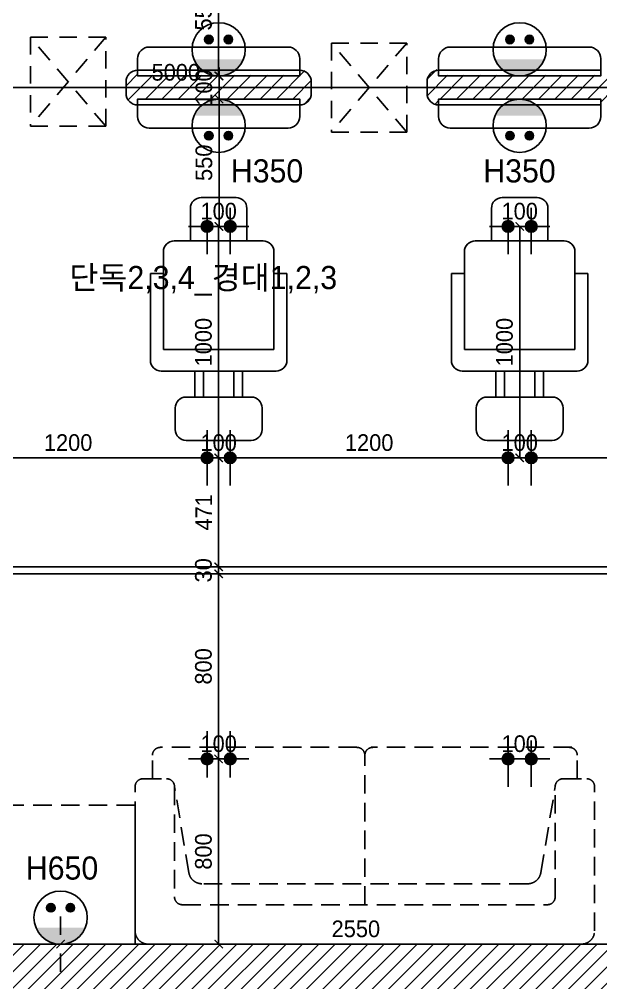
# Model space of a CAD drawing. Header units: millimetres. Extents: x 166504 to 219682, y 69800 to 112988.
# Drawn here: x 202022 to 204533, y 83642 to 87805 of the extents above; entities that cross this region are included whole.
import ezdxf
from ezdxf.enums import TextEntityAlignment as Align

# ---------------------------------------------------------------- set-up
doc = ezdxf.new("R2010")
doc.units = ezdxf.units.MM
doc.header["$LTSCALE"] = 100
doc.header["$PDMODE"] = 3
doc.linetypes.add('DH-HID2', pattern=[1.2, 0.8, -0.4])
doc.linetypes.add('HID', pattern=[2.5, 1.5, -1])
doc.layers.get('DEFPOINTS').update_dxf_attribs({"color": 248})
for name, color, linetype in [('07-DIM WAL', 5, 'Continuous'), ('3.기호.계단선', 30, 'Continuous'), ('6FUR', 6, 'Continuous'), ('BLOCK', 6, 'Continuous'), ('CHA', 6, 'Continuous'), ('FU-FURM', 251, 'DH-HID2'), ('FUR1', 6, 'Continuous'), ('RC-LIGHT', 7, 'Continuous'), ('WAL NEW', 3, 'Continuous'), ('설비', 140, 'Continuous')]:
    doc.layers.add(name, color=color, linetype=linetype)
doc.styles.add('YOURNAME', font='HY울릉도M.TTF')
doc.styles.add('코레일둥고', font='Korail_Round_Gothic_Medium.ttf')
doc.dimstyles.new('YOURNAME-40', dxfattribs={"dimscale": 40, "dimtxt": 1.8, "dimasz": 0.9, "dimexe": 1, "dimexo": 3, "dimgap": 0.7, "dimtad": 1, "dimdec": 0, "dimzin": 0, "dimdsep": 46, "dimtxsty": 'YOURNAME', "dimblk": 'ARCHTICK', "dimcen": 0, "dimclrd": 1, "dimclre": 1, "dimclrt": 7, "dimadec": 0, "dimazin": 0, "dimtfac": 1, "dimtdec": 0, "dimtix": 1, "dimtmove": 2, "dimatfit": 3, "dimldrblk": 'ARCHTICK', "dimfxl": 1, "dimtolj": 1, "dimtzin": 0, "dimarcsym": 0})
pattern_1 = [(45, (26045, -36.684), (-35.355339, 35.355339), [])]

# ---------------------------------------------------------------- blocks, each defined once
blk = doc.blocks.new('CJSWJDHE')
at = {"layer": 'WAL NEW'}
h = blk.add_hatch(dxfattribs=at)
h.set_pattern_fill('_USER', color=256, scale=50, angle=45, pattern_type=0)
h.set_pattern_definition(pattern_1)
h.paths.add_polyline_path([(203233.4, 87563.6), (202533.4, 87563.6), (202533.4, 87588.6, 0.414214), (202483.4, 87538.6), (202483.4, 87488.6, 0.414214), (202533.4, 87438.6), (202533.4, 87463.6), (203233.4, 87463.6), (203233.4, 87438.6, 0.414214), (203283.4, 87488.6), (203283.4, 87538.6, 0.414214), (203233.4, 87588.6)])
h = blk.add_hatch(dxfattribs=at)
h.set_pattern_fill('_USER', color=256, scale=50, angle=45, pattern_type=0)
h.set_pattern_definition(pattern_1)
h.paths.add_polyline_path([(204533.4, 87438.6, 0.414214), (204583.4, 87488.6), (204583.4, 87538.6, 0.414214), (204533.4, 87588.6), (204533.4, 87563.6), (203833.4, 87563.6), (203833.4, 87588.6, 0.414214), (203783.4, 87538.6), (203783.4, 87488.6, 0.414214), (203833.4, 87438.6), (203833.4, 87463.6), (204533.4, 87463.6)])
h = blk.add_hatch(dxfattribs=at)
h.set_pattern_fill('_USER', color=256, scale=50, angle=45, pattern_type=0)
h.set_pattern_definition([(45, (25800, -15), (-35.355339, 35.355339), [])])
h.paths.add_polyline_path([(207766.4, 83590.3), (207557.4, 83590.3), (207557.4, 83795.3), (207044.4, 83795.3), (207044.4, 83590.3), (201414.4, 83590.3), (201414.4, 83800.3), (200894.4, 83800.3), (200894.4, 83595.3), (196263.4, 83595.3), (196263.4, 83809.3), (207566.4, 83809.3, -0.414214), (207766.4, 83609.3)])
h.paths.add_polyline_path([(205768, 84106.3), (205768, 84293.3), (205914.9, 84293.3), (205914.9, 84106.3)], flags=9)
h.paths.add_polyline_path([(196125, 83599.5), (196125, 83805.1), (196270.7, 83805.1), (196270.7, 83599.5)], flags=9)
h.paths.add_polyline_path([(196123.7, 84003.7), (196123.7, 84195.9), (196270.6, 84195.9), (196270.6, 84003.7)], flags=9)
h.paths.add_polyline_path([(197665.4, 83948.9), (197936.3, 83948.9), (197936.3, 83802), (197665.4, 83802)], flags=9)
at = {"layer": 'BLOCK', "color": 8, "linetype": 'HID', "ltscale": 0.5}
for p, q in [((202395.9, 87727.8), (202070.9, 87342.8)), ((202395.9, 87342.8), (202070.9, 87727.8)), ((203695.9, 87702.8), (203370.9, 87317.8)), ((203695.9, 87317.8), (203370.9, 87702.8))]:
    blk.add_line(p, q, dxfattribs=at)
for points in [[(202395.9, 87727.8), (202070.9, 87727.8), (202070.9, 87342.8), (202395.9, 87342.8)], [(203695.9, 87702.8), (203370.9, 87702.8), (203370.9, 87317.8), (203695.9, 87317.8)]]:
    blk.add_lwpolyline(points, close=True, dxfattribs=at)
at = {"layer": 'CHA', "color": 8}
for p, q in [((202808.4, 87035.3), (202958.4, 87035.3)), ((204258.4, 87035.3), (204108.4, 87035.3)), ((202761.5, 86847.8), (202761.5, 86988.4)), ((203005.3, 86847.8), (203005.3, 86988.4)), ((204061.5, 86847.8), (204061.5, 86988.4)), ((204305.3, 86847.8), (204305.3, 86988.4)), ((202691.5, 86847.8), (203075.3, 86847.8)), ((204375.3, 86847.8), (203991.5, 86847.8)), ((202644.6, 86800.9), (202644.6, 86379.1)), ((203122.1, 86800.9), (203122.1, 86379.1)), ((203944.6, 86800.9), (203944.6, 86379.1)), ((204422.1, 86800.9), (204422.1, 86379.1)), ((202588.4, 86707.2), (202588.4, 86332.2)), ((202588.4, 86707.2), (202644.6, 86707.2)), ((203122.1, 86707.2), (203178.4, 86707.2)), ((203178.4, 86707.2), (203178.4, 86332.2)), ((203888.4, 86707.2), (203888.4, 86332.2)), ((203944.6, 86707.2), (203888.4, 86707.2)), ((204478.4, 86707.2), (204422.1, 86707.2)), ((204478.4, 86707.2), (204478.4, 86332.2)), ((202644.6, 86379.1), (203122.1, 86379.1)), ((204422.1, 86379.1), (203944.6, 86379.1)), ((202635.3, 86285.3), (203131.5, 86285.3)), ((202780.3, 86285.3), (202780.3, 86172.8)), ((202817.8, 86285.3), (202817.8, 86172.8)), ((202949, 86285.3), (202949, 86172.8)), ((202986.5, 86285.3), (202986.5, 86172.8)), ((204431.5, 86285.3), (203935.3, 86285.3)), ((204080.3, 86285.3), (204080.3, 86172.8)), ((204117.8, 86285.3), (204117.8, 86172.8)), ((204249, 86285.3), (204249, 86172.8)), ((204286.5, 86285.3), (204286.5, 86172.8)), ((202742.8, 86172.8), (203024, 86172.8)), ((204324, 86172.8), (204042.8, 86172.8)), ((202695.9, 86125.9), (202695.9, 86032.2)), ((203070.9, 86125.9), (203070.9, 86032.2)), ((203995.9, 86125.9), (203995.9, 86032.2)), ((204370.9, 86125.9), (204370.9, 86032.2)), ((202742.8, 85985.3), (203024, 85985.3)), ((204324, 85985.3), (204042.8, 85985.3))]:
    blk.add_line(p, q, dxfattribs=at)
for centre, start, end in [((202808.4, 86988.4), 90, 180), ((202958.4, 86988.4), 0, 90), ((204108.4, 86988.4), 90, 180), ((204258.4, 86988.4), 0, 90), ((202691.5, 86800.9), 90, 180), ((203075.3, 86800.9), 0, 90), ((203991.5, 86800.9), 90, 180), ((204375.3, 86800.9), 0, 90), ((202635.3, 86332.2), 180, 270), ((203131.5, 86332.2), 270, 0), ((203935.3, 86332.2), 180, 270), ((204431.5, 86332.2), 270, 0), ((202742.8, 86125.9), 90, 180), ((203024, 86125.9), 0, 90), ((204042.8, 86125.9), 90, 180), ((204324, 86125.9), 0, 90), ((202742.8, 86032.2), 180, 270), ((203024, 86032.2), 270, 0), ((204042.8, 86032.2), 180, 270), ((204324, 86032.2), 270, 0)]:
    blk.add_arc(centre, 46.9, start, end, dxfattribs=at)
at = {"layer": 'FU-FURM', "color": 8}
for p, q in [((203480.7, 84659.7), (202631.5, 84659.7)), ((204409.3, 84659.7), (203541.5, 84659.7)), ((202597.5, 84523.2), (202597.5, 84625.2)), ((203514.8, 83979.4), (203514.8, 84625.2)), ((204432, 84523.2), (204432, 84625.2)), ((202556.6, 84523.6), (202658.7, 84523.6)), ((204370.8, 84523.6), (204472.9, 84523.6)), ((202522.6, 83866), (202522.6, 84489.6)), ((202754.9, 84117.4), (202692.7, 84489.6)), ((202692.7, 84489.6), (202692.7, 84013.4)), ((204274.6, 84117.4), (204336.8, 84489.6)), ((204336.8, 84013.4), (204336.8, 84489.6)), ((204506.9, 83866), (204506.9, 84489.6)), ((204218.7, 84070.1), (202810.8, 84070.1)), ((202726.7, 83979.4), (204302.8, 83979.4)), ((204450.2, 83809.3), (202579.3, 83809.3))]:
    blk.add_line(p, q, dxfattribs=at)
blk.add_lwpolyline([(201922.6, 83809.3), (202522.6, 83809.3), (202522.6, 84409.3), (201922.6, 84409.3)], close=True, dxfattribs=at)
for centre, radius, start, end in [((202631.5, 84625.2), 34, 90, 180), ((203480.7, 84625.2), 34, 0, 90), ((203548.8, 84625.2), 34, 90, 180), ((204398, 84625.2), 34, 0, 90), ((202556.6, 84489.6), 34, 90, 180), ((202658.7, 84489.6), 34, 0, 90), ((204370.8, 84489.6), 34, 90, 180), ((204472.9, 84489.6), 34, 0, 90), ((202810.8, 84126.8), 56.7, 189.4824, 270), ((204218.7, 84126.8), 56.7, 270, 350.5176), ((202726.7, 84013.4), 34, 180, 270), ((204302.8, 84013.4), 34, 270, 0), ((202579.3, 83866), 56.7, 180, 270), ((204450.2, 83866), 56.7, 270, 0)]:
    blk.add_arc(centre, radius, start, end, dxfattribs=at)
at = {"layer": 'FUR1', "color": 8}
for points in [[(202533.4, 87585.3), (202533.4, 87635.3, -0.414214), (202583.4, 87685.3), (203183.4, 87685.3, -0.414214), (203233.4, 87635.3), (203233.4, 87585.3), (202533.4, 87585.3)], [(203833.4, 87585.3), (203833.4, 87635.3, -0.414214), (203883.4, 87685.3), (204483.4, 87685.3, -0.414214), (204533.4, 87635.3), (204533.4, 87585.3), (203833.4, 87585.3)], [(202533.4, 87435.3), (202533.4, 87385.3, 0.414214), (202583.4, 87335.3), (203183.4, 87335.3, 0.414214), (203233.4, 87385.3), (203233.4, 87435.3), (202533.4, 87435.3)], [(203833.4, 87435.3), (203833.4, 87385.3, 0.414214), (203883.4, 87335.3), (204483.4, 87335.3, 0.414214), (204533.4, 87385.3), (204533.4, 87435.3), (203833.4, 87435.3)]]:
    blk.add_lwpolyline(points, format="xyb", dxfattribs=at)
for points in [[(202533.4, 87585.3), (203233.4, 87585.3), (203233.4, 87560.3), (202533.4, 87560.3)], [(203833.4, 87585.3), (204533.4, 87585.3), (204533.4, 87560.3), (203833.4, 87560.3)], [(202533.4, 87460.3), (203233.4, 87460.3), (203233.4, 87435.3), (202533.4, 87435.3)], [(203833.4, 87460.3), (204533.4, 87460.3), (204533.4, 87435.3), (203833.4, 87435.3)]]:
    blk.add_lwpolyline(points, close=True, dxfattribs=at)
at = {"layer": 'WAL NEW'}
for points in [[(202533.4, 87435.3, -0.414214), (202483.4, 87485.3), (202483.4, 87535.3, -0.414214), (202533.4, 87585.3)], [(203233.4, 87585.3, -0.414214), (203283.4, 87535.3), (203283.4, 87485.3, -0.414214), (203233.4, 87435.3)], [(203833.4, 87435.3, -0.414214), (203783.4, 87485.3), (203783.4, 87535.3, -0.414214), (203833.4, 87585.3)], [(207766.4, 83590.3), (207557.4, 83590.3), (207557.4, 83795.3), (207044.4, 83795.3), (207044.4, 83590.3), (201414.4, 83590.3), (201414.4, 83800.3), (200894.4, 83800.3), (200894.4, 83595.3), (196263.4, 83595.3), (196263.4, 83809.3), (207566.4, 83809.3, -0.414214), (207766.4, 83609.3), (207766.4, 83590.3)]]:
    blk.add_lwpolyline(points, format="xyb", dxfattribs=at)
for points in [[(202533.4, 87585.3), (202533.4, 87560.3), (203233.4, 87560.3), (203233.4, 87585.3)], [(203833.4, 87585.3), (203833.4, 87560.3), (204533.4, 87560.3), (204533.4, 87585.3)], [(203233.4, 87435.3), (203233.4, 87460.3), (202533.4, 87460.3), (202533.4, 87435.3)], [(204533.4, 87435.3), (204533.4, 87460.3), (203833.4, 87460.3), (203833.4, 87435.3)]]:
    blk.add_lwpolyline(points, dxfattribs=at)
blk = doc.blocks.new('1')
at = {"linetype": 'Continuous'}
h = blk.add_hatch(color=4, dxfattribs=at)
h.dxf.hatch_style = 1
edge = h.paths.add_edge_path()
edge.add_arc((11539653.5, -14273503.8), 37.5, 0, 360)
at = {"color": 1, "linetype": 'Continuous'}
for p, q in [((11539653.5, -14273637.1), (11539653.5, -14273370.5)), ((11539520.2, -14273503.8), (11539786.8, -14273503.8))]:
    blk.add_line(p, q, dxfattribs=at)
at = {"color": 4, "linetype": 'Continuous'}
for radius in [41.5, 37.5]:
    blk.add_circle((11539653.5, -14273503.8), radius, dxfattribs=at)
blk = doc.blocks.new('_ArchTick')
at = {"color": 0, "linetype": 'ByBlock', "const_width": 0.15}
blk.add_lwpolyline([(-0.5, -0.5), (0.5, 0.5)], dxfattribs=at)
blk = doc.blocks.new('*D1287')
at = {"layer": '07-DIM WAL', "color": 1, "lineweight": -2}
for p, q in [((205198.4, 87630.3), (205198.4, 87550.3)), ((200198.4, 87130.3), (200198.4, 87550.3)), ((205198.4, 87510.3), (200198.4, 87510.3))]:
    blk.add_line(p, q, dxfattribs=at)
at = {"layer": 'DEFPOINTS', "color": 0}
for p in [(200198.4, 87510.3), (205198.4, 87510.3), (200198.4, 87010.3)]:
    blk.add_point(p, dxfattribs=at)
at = {"layer": '07-DIM WAL', "color": 1, "lineweight": -2, "xscale": 36, "yscale": 36, "zscale": 36, "rotation": 180}
blk.add_blockref('_ArchTick', (200198.4, 87510.3), dxfattribs=at)
at = {"layer": '07-DIM WAL', "color": 1, "lineweight": -2, "xscale": 36, "yscale": 36, "zscale": 36}
blk.add_blockref('_ArchTick', (205198.4, 87510.3), dxfattribs=at)
at = {"layer": '07-DIM WAL', "color": 7, "insert": (202698.4, 87575.7), "char_height": 72, "attachment_point": 5, "style": 'YOURNAME'}
blk.add_mtext('\\A1;5000', dxfattribs=at)
blk = doc.blocks.new('egoo')
at = {"layer": '설비'}
h = blk.add_hatch(color=140, dxfattribs=at)
edge = h.paths.add_edge_path()
edge.add_arc((1015645.3, 443433.7), 22.3, 0, 360)
h = blk.add_hatch(color=140, dxfattribs=at)
edge = h.paths.add_edge_path()
edge.add_arc((1015747.7, 443433.7), 22.3, 0, 360)
h = blk.add_hatch(color=140, dxfattribs=at)
edge = h.paths.add_edge_path()
edge.add_line((1015826.3, 443329.1), (1015566.6, 443329.1))
edge.add_ellipse((1015696.5, 443381.5), major_axis=(99, 99), ratio=1, start_angle=156.9578, end_angle=293.0422)
at = {"layer": '설비', "color": 140}
for centre, radius in [((1015696.5, 443381.5), 140), ((1015645.3, 443433.7), 22.3), ((1015747.7, 443433.7), 22.3)]:
    blk.add_circle(centre, radius, dxfattribs=at)
blk = doc.blocks.new('*D1326')
at = {"layer": '6FUR', "color": 1, "lineweight": -2}
for p, q in [((202200.9, 83928.6), (202200.9, 83849.3)), ((202200.9, 83809.3), (199650.9, 83809.3)), ((199650.9, 83689.3), (199650.9, 83769.3))]:
    blk.add_line(p, q, dxfattribs=at)
at = {"layer": 'DEFPOINTS', "color": 0}
for p in [(199650.9, 83809.3), (199650.9, 83809.3), (202200.9, 83808.6)]:
    blk.add_point(p, dxfattribs=at)
at = {"layer": '6FUR', "color": 1, "lineweight": -2, "xscale": 36, "yscale": 36, "zscale": 36, "rotation": 180}
blk.add_blockref('_ArchTick', (199650.9, 83809.3), dxfattribs=at)
at = {"layer": '6FUR', "color": 1, "lineweight": -2, "xscale": 36, "yscale": 36, "zscale": 36}
blk.add_blockref('_ArchTick', (202200.9, 83809.3), dxfattribs=at)
at = {"layer": '6FUR', "color": 7, "insert": (200925.9, 83874.7), "char_height": 72, "attachment_point": 5, "style": 'YOURNAME'}
blk.add_mtext('\\A1;2550', dxfattribs=at)
blk = doc.blocks.new('*D1327')
at = {"layer": '6FUR', "color": 1, "lineweight": -2}
for p, q in [((204750.9, 83928.6), (204750.9, 83849.3)), ((204750.9, 83809.3), (202200.9, 83809.3)), ((202200.9, 83689.3), (202200.9, 83769.3))]:
    blk.add_line(p, q, dxfattribs=at)
at = {"layer": 'DEFPOINTS', "color": 0}
for p in [(202200.9, 83809.3), (202200.9, 83809.3), (204750.9, 83808.6)]:
    blk.add_point(p, dxfattribs=at)
at = {"layer": '6FUR', "color": 1, "lineweight": -2, "xscale": 36, "yscale": 36, "zscale": 36, "rotation": 180}
blk.add_blockref('_ArchTick', (202200.9, 83809.3), dxfattribs=at)
at = {"layer": '6FUR', "color": 1, "lineweight": -2, "xscale": 36, "yscale": 36, "zscale": 36}
blk.add_blockref('_ArchTick', (204750.9, 83809.3), dxfattribs=at)
at = {"layer": '6FUR', "color": 7, "insert": (203475.9, 83874.7), "char_height": 72, "attachment_point": 5, "style": 'YOURNAME'}
blk.add_mtext('\\A1;2550', dxfattribs=at)
blk = doc.blocks.new('*D1328')
at = {"layer": '6FUR', "color": 1, "lineweight": -2}
for p, q in [((202833.4, 84729.3), (202833.4, 84649.3)), ((202933.4, 84729.3), (202933.4, 84649.3)), ((202797.4, 84609.3), (202969.4, 84609.3))]:
    blk.add_line(p, q, dxfattribs=at)
at = {"layer": 'DEFPOINTS', "color": 0}
for p in [(202833.4, 84609.3), (202933.4, 84609.3), (202933.4, 84609.3)]:
    blk.add_point(p, dxfattribs=at)
at = {"layer": '6FUR', "color": 1, "lineweight": -2, "xscale": 36, "yscale": 36, "zscale": 36}
blk.add_blockref('_ArchTick', (202833.4, 84609.3), dxfattribs=at)
at = {"layer": '6FUR', "color": 1, "lineweight": -2, "xscale": 36, "yscale": 36, "zscale": 36, "rotation": 180}
blk.add_blockref('_ArchTick', (202933.4, 84609.3), dxfattribs=at)
at = {"layer": '6FUR', "color": 7, "insert": (202883.4, 84674.7), "char_height": 72, "attachment_point": 5, "style": 'YOURNAME'}
blk.add_mtext('\\A1;100', dxfattribs=at)
blk = doc.blocks.new('*D1340')
at = {"layer": '6FUR', "color": 1, "lineweight": -2}
for p, q in [((202763.4, 84609.3), (202843.4, 84609.3)), ((202883.4, 84609.3), (202883.4, 83809.3)), ((202763.4, 83809.3), (202843.4, 83809.3))]:
    blk.add_line(p, q, dxfattribs=at)
at = {"layer": 'DEFPOINTS', "color": 0}
for p in [(202883.4, 84609.3), (202883.4, 83809.3), (202883.4, 83809.3)]:
    blk.add_point(p, dxfattribs=at)
at = {"layer": '6FUR', "color": 1, "lineweight": -2, "xscale": 36, "yscale": 36, "zscale": 36}
for p, rotation in [((202883.4, 84609.3), 90), ((202883.4, 83809.3), 270)]:
    blk.add_blockref('_ArchTick', p, dxfattribs=dict(at, rotation=rotation))
at = {"layer": '6FUR', "color": 7, "insert": (202817.9, 84209.3), "char_height": 72, "attachment_point": 5, "rotation": 90, "style": 'YOURNAME'}
blk.add_mtext('\\A1;800', dxfattribs=at)
blk = doc.blocks.new('*D1341')
at = {"layer": '6FUR', "color": 1, "lineweight": -2}
for p, q in [((202763.4, 85409.3), (202843.4, 85409.3)), ((202883.4, 84609.3), (202883.4, 85409.3)), ((202763.4, 84609.3), (202843.4, 84609.3))]:
    blk.add_line(p, q, dxfattribs=at)
at = {"layer": 'DEFPOINTS', "color": 0}
for p in [(202883.4, 85409.3), (202883.4, 85409.3), (202883.4, 84609.3)]:
    blk.add_point(p, dxfattribs=at)
at = {"layer": '6FUR', "color": 1, "lineweight": -2, "xscale": 36, "yscale": 36, "zscale": 36}
for p, rotation in [((202883.4, 85409.3), 90), ((202883.4, 84609.3), 270)]:
    blk.add_blockref('_ArchTick', p, dxfattribs=dict(at, rotation=rotation))
at = {"layer": '6FUR', "color": 7, "insert": (202817.9, 85009.3), "char_height": 72, "attachment_point": 5, "rotation": 90, "style": 'YOURNAME'}
blk.add_mtext('\\A1;800', dxfattribs=at)
blk = doc.blocks.new('*D1353')
at = {"layer": '07-DIM WAL', "color": 1, "lineweight": -2}
for p, q in [((202797.4, 86910.3), (202969.4, 86910.3)), ((202833.4, 86790.3), (202833.4, 86870.3)), ((202933.4, 86790.3), (202933.4, 86870.3))]:
    blk.add_line(p, q, dxfattribs=at)
at = {"layer": 'DEFPOINTS', "color": 0}
for p in [(202833.4, 86910.3), (202933.4, 86910.3), (202933.4, 86910.3)]:
    blk.add_point(p, dxfattribs=at)
at = {"layer": '07-DIM WAL', "color": 1, "lineweight": -2, "xscale": 36, "yscale": 36, "zscale": 36}
blk.add_blockref('_ArchTick', (202833.4, 86910.3), dxfattribs=at)
at = {"layer": '07-DIM WAL', "color": 1, "lineweight": -2, "xscale": 36, "yscale": 36, "zscale": 36, "rotation": 180}
blk.add_blockref('_ArchTick', (202933.4, 86910.3), dxfattribs=at)
at = {"layer": '07-DIM WAL', "color": 7, "insert": (202883.4, 86975.7), "char_height": 72, "attachment_point": 5, "style": 'YOURNAME'}
blk.add_mtext('\\A1;100', dxfattribs=at)
blk = doc.blocks.new('*D1354')
at = {"layer": '07-DIM WAL', "color": 1, "lineweight": -2}
for p, q in [((202797.4, 85910.3), (202969.4, 85910.3)), ((202833.4, 85790.3), (202833.4, 85870.3)), ((202933.4, 85790.3), (202933.4, 85870.3))]:
    blk.add_line(p, q, dxfattribs=at)
at = {"layer": 'DEFPOINTS', "color": 0}
for p in [(202833.4, 85910.3), (202933.4, 85910.3), (202933.4, 85910.3)]:
    blk.add_point(p, dxfattribs=at)
at = {"layer": '07-DIM WAL', "color": 1, "lineweight": -2, "xscale": 36, "yscale": 36, "zscale": 36}
blk.add_blockref('_ArchTick', (202833.4, 85910.3), dxfattribs=at)
at = {"layer": '07-DIM WAL', "color": 1, "lineweight": -2, "xscale": 36, "yscale": 36, "zscale": 36, "rotation": 180}
blk.add_blockref('_ArchTick', (202933.4, 85910.3), dxfattribs=at)
at = {"layer": '07-DIM WAL', "color": 7, "insert": (202883.4, 85975.7), "char_height": 72, "attachment_point": 5, "style": 'YOURNAME'}
blk.add_mtext('\\A1;100', dxfattribs=at)
blk = doc.blocks.new('*D1356')
at = {"layer": '6FUR', "color": 1, "lineweight": -2}
for p, q in [((202883.4, 85373.3), (202883.4, 85475.3)), ((202763.4, 85439.3), (202843.4, 85439.3)), ((202763.4, 85409.3), (202843.4, 85409.3))]:
    blk.add_line(p, q, dxfattribs=at)
at = {"layer": 'DEFPOINTS', "color": 0}
for p in [(202883.4, 85439.3), (202883.4, 85439.3), (202883.4, 85409.3)]:
    blk.add_point(p, dxfattribs=at)
at = {"layer": '6FUR', "color": 1, "lineweight": -2, "xscale": 36, "yscale": 36, "zscale": 36}
for p, rotation in [((202883.4, 85439.3), 270), ((202883.4, 85409.3), 90)]:
    blk.add_blockref('_ArchTick', p, dxfattribs=dict(at, rotation=rotation))
at = {"layer": '6FUR', "color": 7, "insert": (202817.9, 85424.3), "char_height": 72, "attachment_point": 5, "rotation": 90, "style": 'YOURNAME'}
blk.add_mtext('\\A1;30', dxfattribs=at)
blk = doc.blocks.new('*D1357')
at = {"layer": '6FUR', "color": 1, "lineweight": -2}
for p, q in [((202883.4, 85439.3), (202883.4, 85910.3)), ((202991.3, 85910.3), (202923.4, 85910.3)), ((202763.4, 85439.3), (202843.4, 85439.3))]:
    blk.add_line(p, q, dxfattribs=at)
at = {"layer": 'DEFPOINTS', "color": 0}
for p in [(202871.3, 85910.3), (202883.4, 85910.3), (202883.4, 85439.3)]:
    blk.add_point(p, dxfattribs=at)
at = {"layer": '6FUR', "color": 1, "lineweight": -2, "xscale": 36, "yscale": 36, "zscale": 36}
for p, rotation in [((202883.4, 85910.3), 90), ((202883.4, 85439.3), 270)]:
    blk.add_blockref('_ArchTick', p, dxfattribs=dict(at, rotation=rotation))
at = {"layer": '6FUR', "color": 7, "insert": (202819.3, 85674.8), "char_height": 72, "attachment_point": 5, "rotation": 90, "style": 'YOURNAME'}
blk.add_mtext('\\A1;471', dxfattribs=at)
blk = doc.blocks.new('*D1358')
at = {"layer": '6FUR', "color": 1, "lineweight": -2}
for p, q in [((202883.4, 85910.3), (202883.4, 86910.3)), ((202991.3, 86910.3), (202923.4, 86910.3)), ((202763.4, 85910.3), (202843.4, 85910.3))]:
    blk.add_line(p, q, dxfattribs=at)
at = {"layer": 'DEFPOINTS', "color": 0}
for p in [(202871.3, 86910.3), (202883.4, 86910.3), (202883.4, 85910.3)]:
    blk.add_point(p, dxfattribs=at)
at = {"layer": '6FUR', "color": 1, "lineweight": -2, "xscale": 36, "yscale": 36, "zscale": 36}
for p, rotation in [((202883.4, 86910.3), 90), ((202883.4, 85910.3), 270)]:
    blk.add_blockref('_ArchTick', p, dxfattribs=dict(at, rotation=rotation))
at = {"layer": '6FUR', "color": 7, "insert": (202817.9, 86410.3), "char_height": 72, "attachment_point": 5, "rotation": 90, "style": 'YOURNAME'}
blk.add_mtext('\\A1;1000', dxfattribs=at)
blk = doc.blocks.new('*D1359')
at = {"layer": '6FUR', "color": 1, "lineweight": -2}
for p, q in [((202885.4, 86910.3), (202885.4, 87460.3)), ((203003.4, 87460.3), (202925.4, 87460.3)), ((203003.4, 86910.3), (202925.4, 86910.3))]:
    blk.add_line(p, q, dxfattribs=at)
at = {"layer": 'DEFPOINTS', "color": 0}
for p in [(202883.4, 87460.3), (202885.4, 87460.3), (202883.4, 86910.3)]:
    blk.add_point(p, dxfattribs=at)
at = {"layer": '6FUR', "color": 1, "lineweight": -2, "xscale": 36, "yscale": 36, "zscale": 36}
for p, rotation in [((202885.4, 87460.3), 90), ((202885.4, 86910.3), 270)]:
    blk.add_blockref('_ArchTick', p, dxfattribs=dict(at, rotation=rotation))
at = {"layer": '6FUR', "color": 7, "insert": (202820, 87185.3), "char_height": 72, "attachment_point": 5, "rotation": 90, "style": 'YOURNAME'}
blk.add_mtext('\\A1;550', dxfattribs=at)
blk = doc.blocks.new('*D1360')
at = {"layer": '6FUR', "color": 1, "lineweight": -2}
for p, q in [((202885.4, 87596.3), (202885.4, 87424.3)), ((203003.4, 87560.3), (202925.4, 87560.3)), ((203005.4, 87460.3), (202925.4, 87460.3))]:
    blk.add_line(p, q, dxfattribs=at)
at = {"layer": 'DEFPOINTS', "color": 0}
for p in [(202883.4, 87560.3), (202885.4, 87460.3), (202885.4, 87460.3)]:
    blk.add_point(p, dxfattribs=at)
at = {"layer": '6FUR', "color": 1, "lineweight": -2, "xscale": 36, "yscale": 36, "zscale": 36}
for p, rotation in [((202885.4, 87560.3), 270), ((202885.4, 87460.3), 90)]:
    blk.add_blockref('_ArchTick', p, dxfattribs=dict(at, rotation=rotation))
at = {"layer": '6FUR', "color": 7, "insert": (202820, 87510.3), "char_height": 72, "attachment_point": 5, "rotation": 90, "style": 'YOURNAME'}
blk.add_mtext('\\A1;100', dxfattribs=at)
blk = doc.blocks.new('*D1361')
at = {"layer": '6FUR', "color": 1, "lineweight": -2}
for p, q in [((202763.4, 88110.3), (202843.4, 88110.3)), ((202883.4, 87560.3), (202883.4, 88110.3)), ((202765.4, 87560.3), (202843.4, 87560.3))]:
    blk.add_line(p, q, dxfattribs=at)
at = {"layer": 'DEFPOINTS', "color": 0}
for p in [(202883.4, 88110.3), (202883.4, 88110.3), (202885.4, 87560.3)]:
    blk.add_point(p, dxfattribs=at)
at = {"layer": '6FUR', "color": 1, "lineweight": -2, "xscale": 36, "yscale": 36, "zscale": 36}
for p, rotation in [((202883.4, 88110.3), 90), ((202883.4, 87560.3), 270)]:
    blk.add_blockref('_ArchTick', p, dxfattribs=dict(at, rotation=rotation))
at = {"layer": '6FUR', "color": 7, "insert": (202817.9, 87835.3), "char_height": 72, "attachment_point": 5, "rotation": 90, "style": 'YOURNAME'}
blk.add_mtext('\\A1;550', dxfattribs=at)
blk = doc.blocks.new('*D1373')
at = {"layer": '07-DIM WAL', "color": 1, "lineweight": -2}
for p, q in [((204097.4, 86910.3), (204269.4, 86910.3)), ((204133.4, 86790.3), (204133.4, 86870.3)), ((204233.4, 86790.3), (204233.4, 86870.3))]:
    blk.add_line(p, q, dxfattribs=at)
at = {"layer": 'DEFPOINTS', "color": 0}
for p in [(204133.4, 86910.3), (204233.4, 86910.3), (204233.4, 86910.3)]:
    blk.add_point(p, dxfattribs=at)
at = {"layer": '07-DIM WAL', "color": 1, "lineweight": -2, "xscale": 36, "yscale": 36, "zscale": 36}
blk.add_blockref('_ArchTick', (204133.4, 86910.3), dxfattribs=at)
at = {"layer": '07-DIM WAL', "color": 1, "lineweight": -2, "xscale": 36, "yscale": 36, "zscale": 36, "rotation": 180}
blk.add_blockref('_ArchTick', (204233.4, 86910.3), dxfattribs=at)
at = {"layer": '07-DIM WAL', "color": 7, "insert": (204183.4, 86975.7), "char_height": 72, "attachment_point": 5, "style": 'YOURNAME'}
blk.add_mtext('\\A1;100', dxfattribs=at)
blk = doc.blocks.new('*D1374')
at = {"layer": '07-DIM WAL', "color": 1, "lineweight": -2}
for p, q in [((204097.4, 85910.3), (204269.4, 85910.3)), ((204133.4, 85790.3), (204133.4, 85870.3)), ((204233.4, 85790.3), (204233.4, 85870.3))]:
    blk.add_line(p, q, dxfattribs=at)
at = {"layer": 'DEFPOINTS', "color": 0}
for p in [(204133.4, 85910.3), (204233.4, 85910.3), (204233.4, 85910.3)]:
    blk.add_point(p, dxfattribs=at)
at = {"layer": '07-DIM WAL', "color": 1, "lineweight": -2, "xscale": 36, "yscale": 36, "zscale": 36}
blk.add_blockref('_ArchTick', (204133.4, 85910.3), dxfattribs=at)
at = {"layer": '07-DIM WAL', "color": 1, "lineweight": -2, "xscale": 36, "yscale": 36, "zscale": 36, "rotation": 180}
blk.add_blockref('_ArchTick', (204233.4, 85910.3), dxfattribs=at)
at = {"layer": '07-DIM WAL', "color": 7, "insert": (204183.4, 85975.7), "char_height": 72, "attachment_point": 5, "style": 'YOURNAME'}
blk.add_mtext('\\A1;100', dxfattribs=at)
blk = doc.blocks.new('*D1375')
at = {"layer": '6FUR', "color": 1, "lineweight": -2}
for p, q in [((204063.4, 86910.3), (204143.4, 86910.3)), ((204183.4, 85910.3), (204183.4, 86910.3)), ((204063.4, 85910.3), (204143.4, 85910.3))]:
    blk.add_line(p, q, dxfattribs=at)
at = {"layer": 'DEFPOINTS', "color": 0}
for p in [(204183.4, 86910.3), (204183.4, 86910.3), (204183.4, 85910.3)]:
    blk.add_point(p, dxfattribs=at)
at = {"layer": '6FUR', "color": 1, "lineweight": -2, "xscale": 36, "yscale": 36, "zscale": 36}
for p, rotation in [((204183.4, 86910.3), 90), ((204183.4, 85910.3), 270)]:
    blk.add_blockref('_ArchTick', p, dxfattribs=dict(at, rotation=rotation))
at = {"layer": '6FUR', "color": 7, "insert": (204117.9, 86410.3), "char_height": 72, "attachment_point": 5, "rotation": 90, "style": 'YOURNAME'}
blk.add_mtext('\\A1;1000', dxfattribs=at)
blk = doc.blocks.new('*D1381')
at = {"layer": '6FUR', "color": 1, "lineweight": -2}
for p, q in [((202933.4, 86030.3), (202933.4, 85950.3)), ((204133.4, 86030.3), (204133.4, 85950.3)), ((202933.4, 85910.3), (204133.4, 85910.3))]:
    blk.add_line(p, q, dxfattribs=at)
at = {"layer": 'DEFPOINTS', "color": 0}
for p in [(202933.4, 85910.3), (204133.4, 85910.3), (204133.4, 85910.3)]:
    blk.add_point(p, dxfattribs=at)
at = {"layer": '6FUR', "color": 1, "lineweight": -2, "xscale": 36, "yscale": 36, "zscale": 36, "rotation": 180}
blk.add_blockref('_ArchTick', (202933.4, 85910.3), dxfattribs=at)
at = {"layer": '6FUR', "color": 1, "lineweight": -2, "xscale": 36, "yscale": 36, "zscale": 36}
blk.add_blockref('_ArchTick', (204133.4, 85910.3), dxfattribs=at)
at = {"layer": '6FUR', "color": 7, "insert": (203533.4, 85975.7), "char_height": 72, "attachment_point": 5, "style": 'YOURNAME'}
blk.add_mtext('\\A1;1200', dxfattribs=at)
blk = doc.blocks.new('*D1382')
at = {"layer": '6FUR', "color": 1, "lineweight": -2}
for p, q in [((201633.4, 86030.3), (201633.4, 85950.3)), ((202833.4, 86030.3), (202833.4, 85950.3)), ((202833.4, 85910.3), (201633.4, 85910.3))]:
    blk.add_line(p, q, dxfattribs=at)
at = {"layer": 'DEFPOINTS', "color": 0}
for p in [(201633.4, 85910.3), (201633.4, 85910.3), (202833.4, 85910.3)]:
    blk.add_point(p, dxfattribs=at)
at = {"layer": '6FUR', "color": 1, "lineweight": -2, "xscale": 36, "yscale": 36, "zscale": 36, "rotation": 180}
blk.add_blockref('_ArchTick', (201633.4, 85910.3), dxfattribs=at)
at = {"layer": '6FUR', "color": 1, "lineweight": -2, "xscale": 36, "yscale": 36, "zscale": 36}
blk.add_blockref('_ArchTick', (202833.4, 85910.3), dxfattribs=at)
at = {"layer": '6FUR', "color": 7, "insert": (202233.4, 85975.7), "char_height": 72, "attachment_point": 5, "style": 'YOURNAME'}
blk.add_mtext('\\A1;1200', dxfattribs=at)
blk = doc.blocks.new('*D1384')
at = {"layer": '6FUR', "color": 1, "lineweight": -2}
for p, q in [((204233.4, 86030.3), (204233.4, 85950.3)), ((204233.4, 85910.3), (205868.4, 85910.3)), ((205868.4, 85790.3), (205868.4, 85870.3))]:
    blk.add_line(p, q, dxfattribs=at)
at = {"layer": 'DEFPOINTS', "color": 0}
for p in [(204233.4, 85910.3), (205868.4, 85910.3), (205868.4, 85910.3)]:
    blk.add_point(p, dxfattribs=at)
at = {"layer": '6FUR', "color": 1, "lineweight": -2, "xscale": 36, "yscale": 36, "zscale": 36, "rotation": 180}
blk.add_blockref('_ArchTick', (204233.4, 85910.3), dxfattribs=at)
at = {"layer": '6FUR', "color": 1, "lineweight": -2, "xscale": 36, "yscale": 36, "zscale": 36}
blk.add_blockref('_ArchTick', (205868.4, 85910.3), dxfattribs=at)
at = {"layer": '6FUR', "color": 7, "insert": (205050.9, 85975.8), "char_height": 72, "attachment_point": 5, "style": 'YOURNAME'}
blk.add_mtext('\\A1;1635', dxfattribs=at)
blk = doc.blocks.new('*D1398')
at = {"layer": '07-DIM WAL', "color": 1, "lineweight": -2}
for p, q in [((204097.4, 84609.3), (204269.4, 84609.3)), ((204133.4, 84489.3), (204133.4, 84569.3)), ((204233.4, 84489.3), (204233.4, 84569.3))]:
    blk.add_line(p, q, dxfattribs=at)
at = {"layer": 'DEFPOINTS', "color": 0}
for p in [(204133.4, 84609.3), (204233.4, 84609.3), (204233.4, 84609.3)]:
    blk.add_point(p, dxfattribs=at)
at = {"layer": '07-DIM WAL', "color": 1, "lineweight": -2, "xscale": 36, "yscale": 36, "zscale": 36}
blk.add_blockref('_ArchTick', (204133.4, 84609.3), dxfattribs=at)
at = {"layer": '07-DIM WAL', "color": 1, "lineweight": -2, "xscale": 36, "yscale": 36, "zscale": 36, "rotation": 180}
blk.add_blockref('_ArchTick', (204233.4, 84609.3), dxfattribs=at)
at = {"layer": '07-DIM WAL', "color": 7, "insert": (204183.4, 84674.7), "char_height": 72, "attachment_point": 5, "style": 'YOURNAME'}
blk.add_mtext('\\A1;100', dxfattribs=at)

msp = doc.modelspace()

# ---------------------------------------------------------------- linework, layer by layer
at = {"layer": 'RC-LIGHT', "color": 140}
msp.add_lwpolyline([(195938.4, 85439.3), (195938.4, 85409.3), (205898.4, 85409.3), (205898.4, 89785.3), (205868.4, 89785.3), (205868.4, 85439.3), (195938.4, 85439.3)], dxfattribs=at)

# ---------------------------------------------------------------- block references
at = {"layer": '07-DIM WAL'}
msp.add_blockref('CJSWJDHE', (0, 0), dxfattribs=at)
at = {"layer": 'RC-LIGHT', "yscale": 0.6024096385271789, "zscale": 0.6024096385271789, "rotation": 270}
for p, xscale in [((8801329.6, 7038508.8), 0.6024096385271789), ((8801429.6, 7038508.8), 0.6024096385271789), ((8802629.6, 7038508.8), 0.6024096385271789), ((8802729.6, 7038508.8), 0.6024096385271789), ((8801329.6, 7037508.8), 0.6024096385271789), ((8801429.6, 7037508.8), 0.6024096385271789), ((8802629.6, 7037508.8), 0.6024096385271789), ((8802729.6, 7037508.8), 0.6024096385271789), ((8801329.6, -6866989.2), -0.6024096385271789), ((8801429.6, -6866989.2), -0.6024096385271789), ((8802629.6, 7036207.8), 0.6024096385271789), ((8802729.6, 7036207.8), 0.6024096385271789)]:
    msp.add_blockref('1', p, dxfattribs=dict(at, xscale=xscale))
at = {"layer": '설비', "color": 140, "xscale": 0.8214285869294655, "yscale": 0.8214285869294655, "zscale": 0.8214285869294655}
for p in [(-631438.8, -276530.9), (-630138.8, -276530.9), (-632121.3, -280282.6)]:
    msp.add_blockref('egoo', p, dxfattribs=at)
at = {"layer": '설비', "color": 140, "xscale": -0.8214285869294655, "yscale": 0.8214285869294655, "zscale": 0.8214285869294655, "rotation": 180}
for p in [(-631438.8, 451551.5), (-630138.8, 451551.5)]:
    msp.add_blockref('egoo', p, dxfattribs=at)

# ---------------------------------------------------------------- texts
at = {"layer": '3.기호.계단선', "transparency": 33554687, "style": '코레일둥고'}
msp.add_text('단독2,3,4_경대1,2,3', height=100, dxfattribs=at).set_placement((202238.4, 86739.4), align=Align.TOP_LEFT)
at = {"layer": 'RC-LIGHT', "style": '코레일둥고'}
for s, p in [('H350', (202936, 87200.3)), ('H350', (204026.2, 87200.3)), ('H650', (202050.7, 84187.9))]:
    msp.add_text(s, height=100, dxfattribs=at).set_placement(p, align=Align.TOP_LEFT)

# ---------------------------------------------------------------- dimensions: what is measured, and where the dimension line sits
at = {"layer": '07-DIM WAL'}
for base, p1, p2, picture, middle in [((200198.4, 87510.3), (205198.4, 87510.3), (200198.4, 87010.3), '*D1287', (202698.4, 87575.7)), ((202933.4, 86910.3), (202833.4, 86910.3), (202933.4, 86910.3), '*D1353', (202883.4, 86975.7)), ((204233.4, 86910.3), (204133.4, 86910.3), (204233.4, 86910.3), '*D1373', (204183.4, 86975.7)), ((202933.4, 85910.3), (202833.4, 85910.3), (202933.4, 85910.3), '*D1354', (202883.4, 85975.7)), ((204233.4, 85910.3), (204133.4, 85910.3), (204233.4, 85910.3), '*D1374', (204183.4, 85975.7)), ((204233.4, 84609.3), (204133.4, 84609.3), (204233.4, 84609.3), '*D1398', (204183.4, 84674.7))]:
    dim = msp.add_linear_dim(base=base, p1=p1, p2=p2, dimstyle='YOURNAME-40', dxfattribs=at)
    dim.commit()
    dim.dimension.update_dxf_attribs({"geometry": picture, "text_midpoint": middle})
at = {"layer": '6FUR'}
for base, p1, p2, picture, middle in [((202883.4, 88110.3), (202885.4, 87560.3), (202883.4, 88110.3), '*D1361', (202817.9, 87835.3)), ((202885.4, 87460.3), (202883.4, 87560.3), (202885.4, 87460.3), '*D1360', (202820, 87510.3)), ((202885.4, 87460.3), (202883.4, 86910.3), (202883.4, 87460.3), '*D1359', (202820, 87185.3)), ((202883.4, 86910.3), (202883.4, 85910.3), (202871.3, 86910.3), '*D1358', (202817.9, 86410.3)), ((204183.4, 86910.3), (204183.4, 85910.3), (204183.4, 86910.3), '*D1375', (204117.9, 86410.3)), ((202883.4, 85910.3), (202883.4, 85439.3), (202871.3, 85910.3), '*D1357', (202819.3, 85674.8)), ((202883.4, 85439.3), (202883.4, 85409.3), (202883.4, 85439.3), '*D1356', (202817.9, 85424.3)), ((202883.4, 85409.3), (202883.4, 84609.3), (202883.4, 85409.3), '*D1341', (202817.9, 85009.3)), ((202883.4, 83809.3), (202883.4, 84609.3), (202883.4, 83809.3), '*D1340', (202817.9, 84209.3))]:
    dim = msp.add_linear_dim(base=base, p1=p1, p2=p2, angle=90, dimstyle='YOURNAME-40', dxfattribs=at)
    dim.commit()
    dim.dimension.update_dxf_attribs({"geometry": picture, "text_midpoint": middle})
for base, p1, p2, picture, middle in [((201633.4, 85910.3), (202833.4, 85910.3), (201633.4, 85910.3), '*D1382', (202233.4, 85975.7)), ((204133.4, 85910.3), (202933.4, 85910.3), (204133.4, 85910.3), '*D1381', (203533.4, 85975.7)), ((205868.4, 85910.3), (204233.4, 85910.3), (205868.4, 85910.3), '*D1384', (205050.9, 85975.8)), ((202933.4, 84609.3), (202833.4, 84609.3), (202933.4, 84609.3), '*D1328', (202883.4, 84674.7)), ((199650.9, 83809.3), (202200.9, 83808.6), (199650.9, 83809.3), '*D1326', (200925.9, 83874.7)), ((202200.9, 83809.3), (204750.9, 83808.6), (202200.9, 83809.3), '*D1327', (203475.9, 83874.7))]:
    dim = msp.add_linear_dim(base=base, p1=p1, p2=p2, dimstyle='YOURNAME-40', dxfattribs=at)
    dim.commit()
    dim.dimension.update_dxf_attribs({"geometry": picture, "text_midpoint": middle})

doc.saveas('drawing.dxf')
